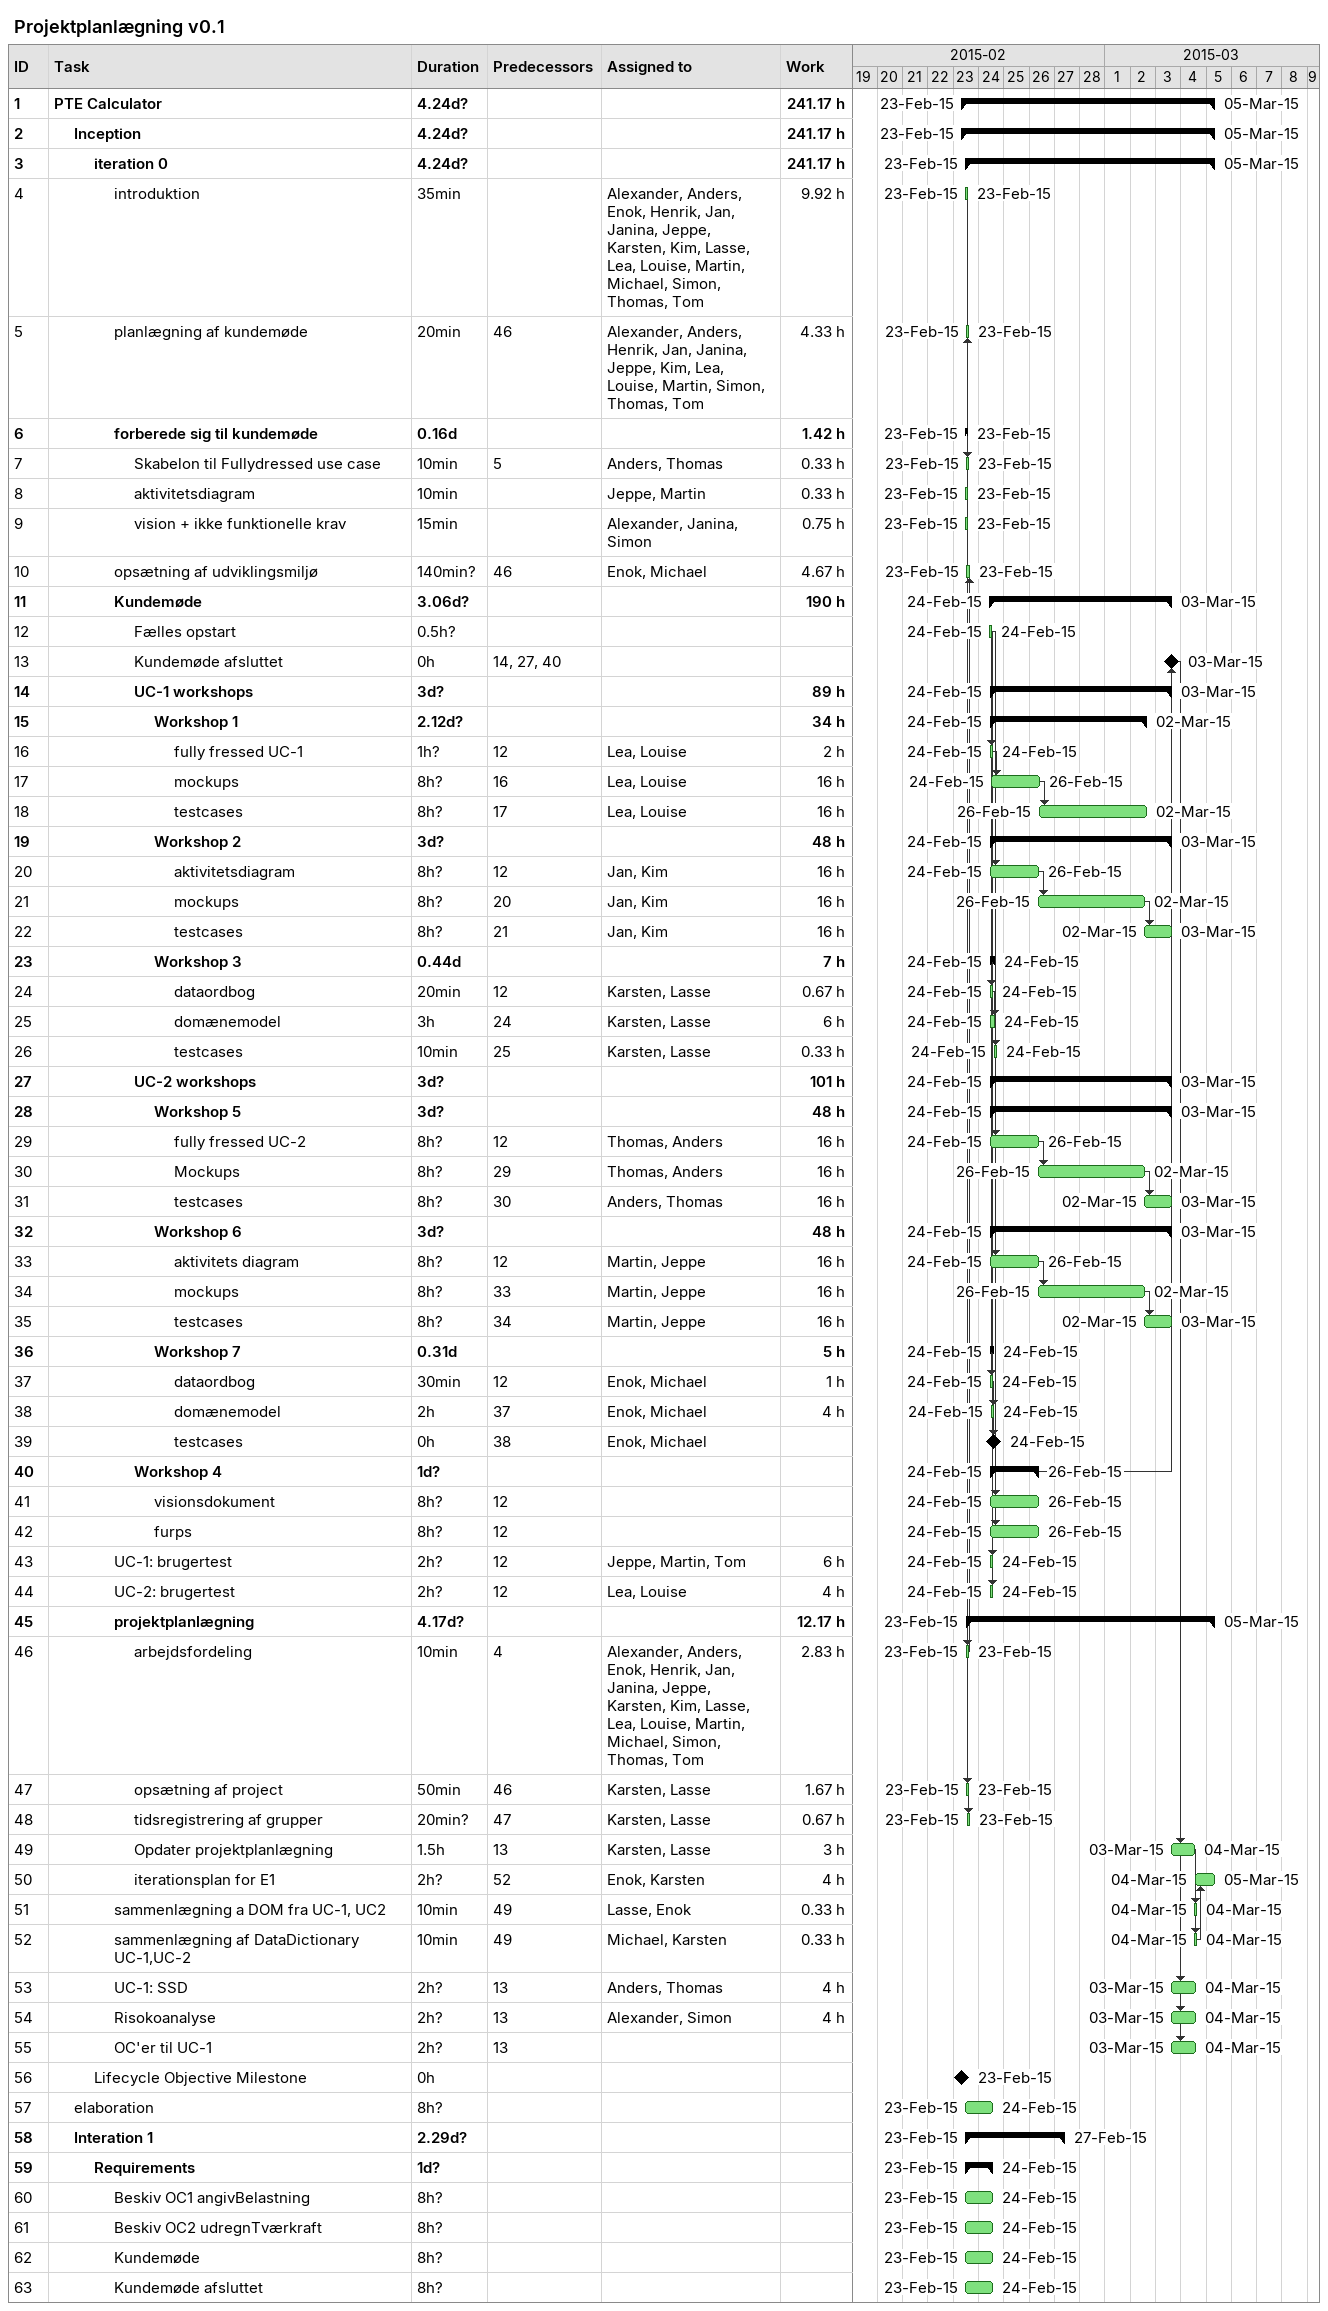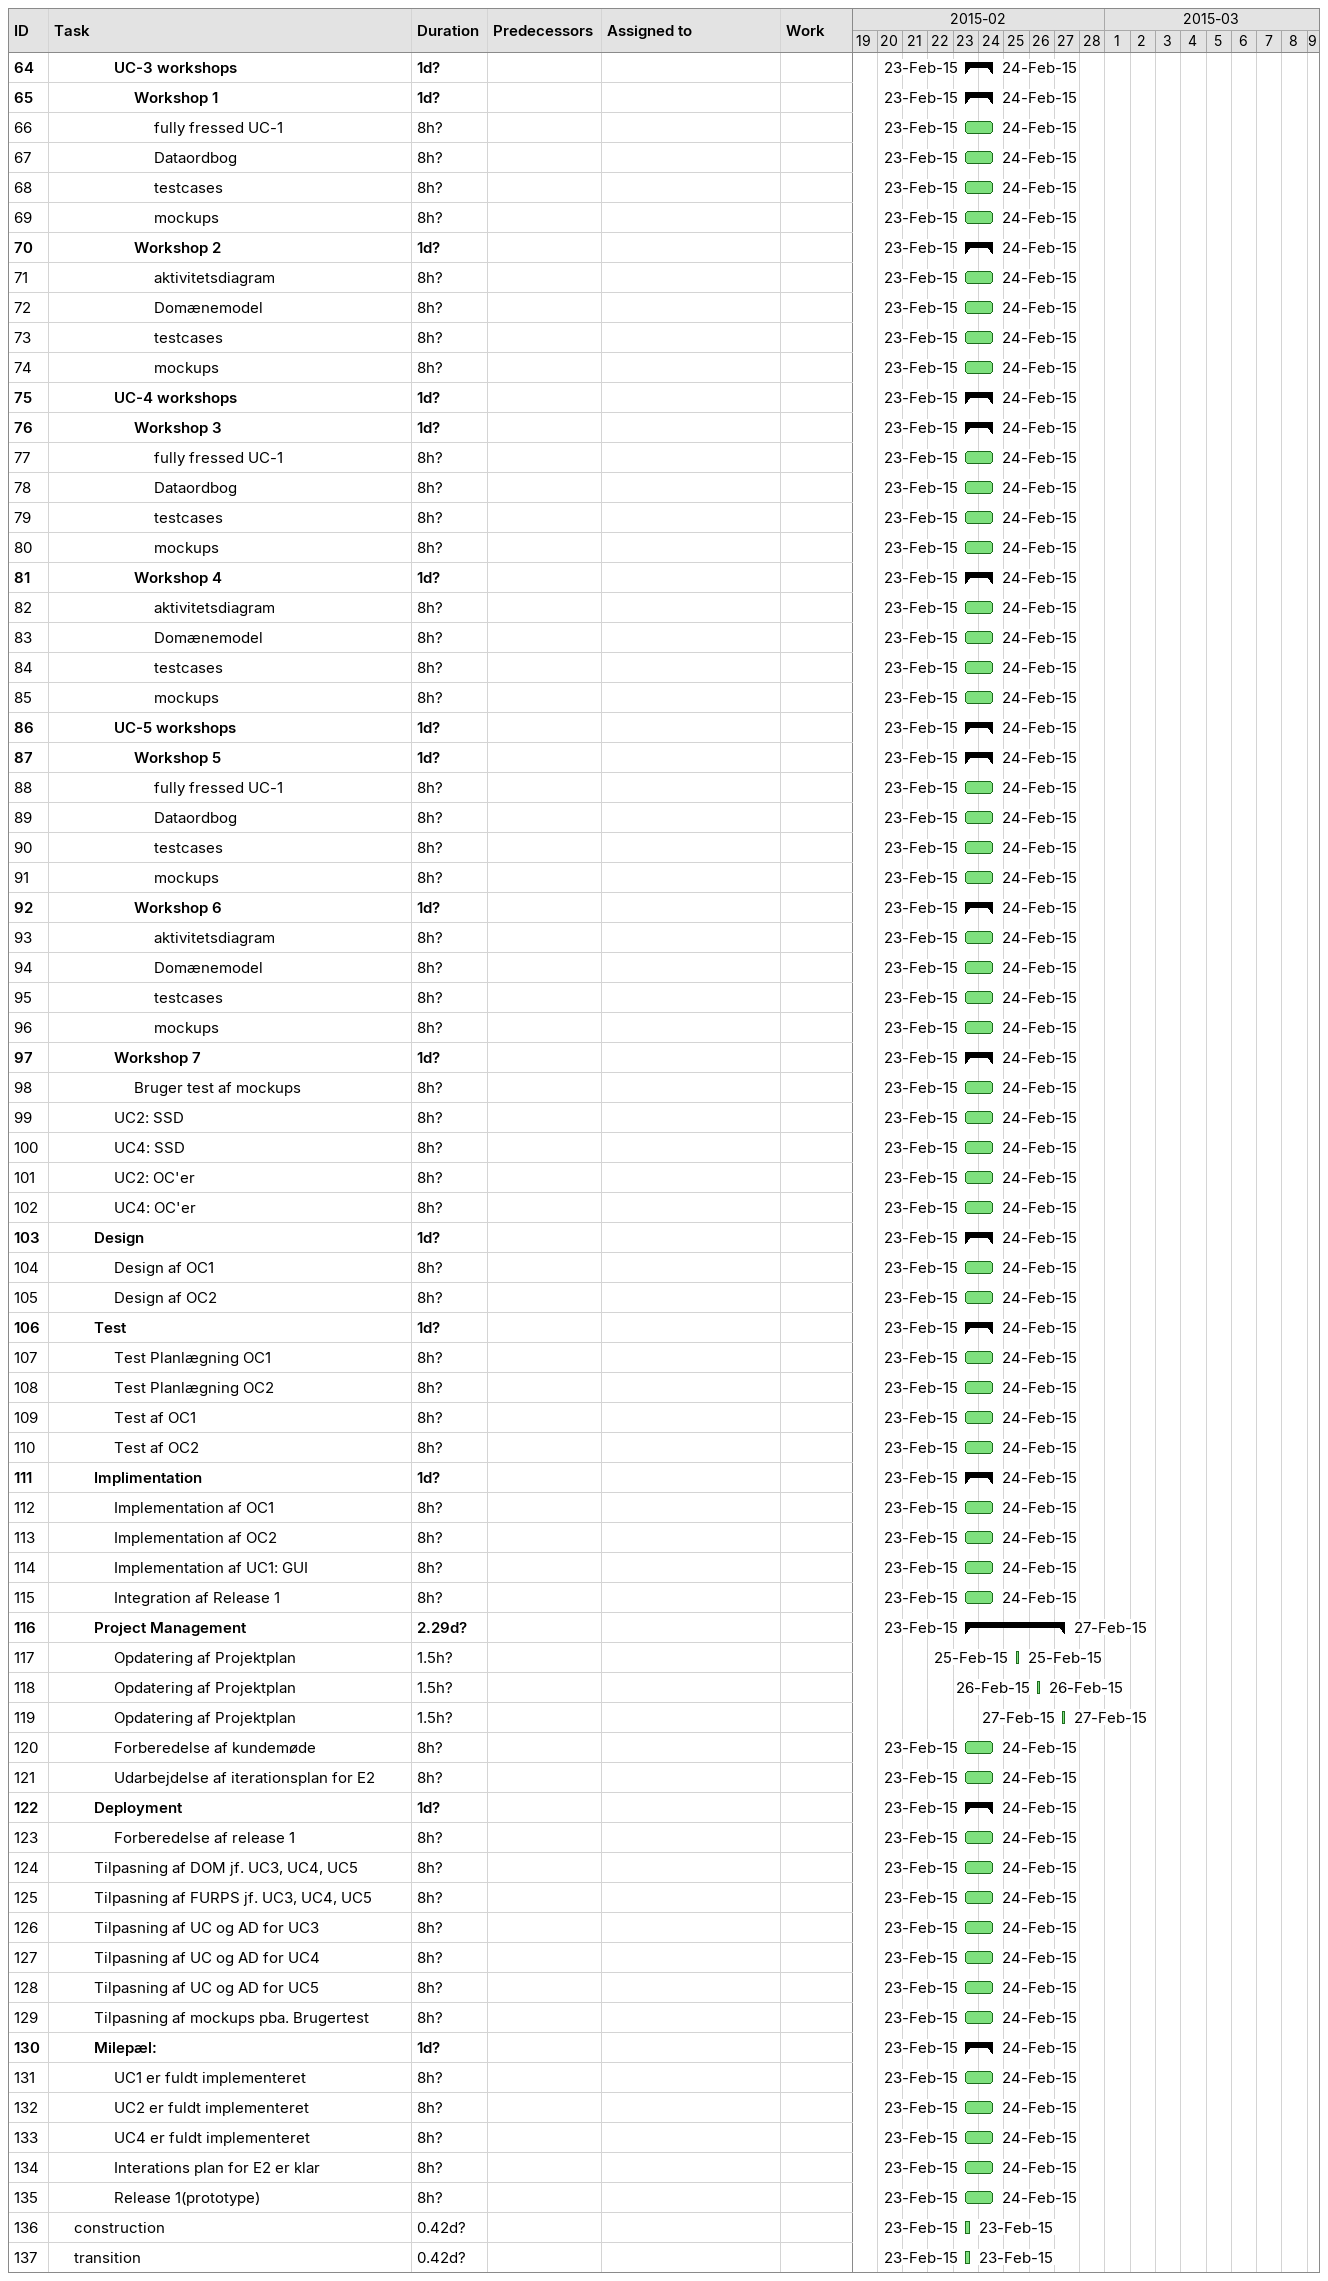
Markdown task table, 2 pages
Projektplanlægning v0.1

| ID | Level | Task | Duration | Start | Finish | Predecessors | Resources | Work (h) |
|---|---|---|---|---|---|---|---|---|
| 1 | 1 | **PTE Calculator** | 4.24d? | 2015-02-23 | 2015-03-05 |  |  | 241.17 |
| 2 | 2 | **Inception** | 4.24d? | 2015-02-23 | 2015-03-05 |  |  | 241.17 |
| 3 | 3 | **iteration 0** | 4.24d? | 2015-02-23 | 2015-03-05 |  |  | 241.17 |
| 4 | 4 | introduktion | 35min | 2015-02-23 | 2015-02-23 |  | Alexander, Anders, Enok, Henrik, Jan, Janina, Jeppe, Karsten, Kim, Lasse, Lea, Louise, Martin, Michael, Simon, Thomas, Tom | 9.92 |
| 5 | 4 | planlægning af kundemøde | 20min | 2015-02-23 | 2015-02-23 | 46 | Alexander, Anders, Henrik, Jan, Janina, Jeppe, Kim, Lea, Louise, Martin, Simon, Thomas, Tom | 4.33 |
| 6 | 4 | **forberede sig til kundemøde** | 0.16d | 2015-02-23 | 2015-02-23 |  |  | 1.42 |
| 7 | 5 | Skabelon til Fullydressed use case | 10min | 2015-02-23 | 2015-02-23 | 5 | Anders, Thomas | 0.33 |
| 8 | 5 | aktivitetsdiagram | 10min | 2015-02-23 | 2015-02-23 |  | Jeppe, Martin | 0.33 |
| 9 | 5 | vision + ikke funktionelle krav | 15min | 2015-02-23 | 2015-02-23 |  | Alexander, Janina, Simon | 0.75 |
| 10 | 4 | opsætning af udviklingsmiljø | 140min? | 2015-02-23 | 2015-02-23 | 46 | Enok, Michael | 4.67 |
| 11 | 4 | **Kundemøde** | 3.06d? | 2015-02-24 | 2015-03-03 |  |  | 190 |
| 12 | 5 | Fælles opstart | 0.5h? | 2015-02-24 | 2015-02-24 |  |  |  |
| 13 | 5 | Kundemøde afsluttet | 0h | 2015-03-03 | 2015-03-03 | 14, 27, 40 |  |  |
| 14 | 5 | **UC-1 workshops** | 3d? | 2015-02-24 | 2015-03-03 |  |  | 89 |
| 15 | 6 | **Workshop 1** | 2.12d? | 2015-02-24 | 2015-03-02 |  |  | 34 |
| 16 | 7 | fully fressed UC-1 | 1h? | 2015-02-24 | 2015-02-24 | 12 | Lea, Louise | 2 |
| 17 | 7 | mockups | 8h? | 2015-02-24 | 2015-02-26 | 16 | Lea, Louise | 16 |
| 18 | 7 | testcases | 8h? | 2015-02-26 | 2015-03-02 | 17 | Lea, Louise | 16 |
| 19 | 6 | **Workshop 2** | 3d? | 2015-02-24 | 2015-03-03 |  |  | 48 |
| 20 | 7 | aktivitetsdiagram | 8h? | 2015-02-24 | 2015-02-26 | 12 | Jan, Kim | 16 |
| 21 | 7 | mockups | 8h? | 2015-02-26 | 2015-03-02 | 20 | Jan, Kim | 16 |
| 22 | 7 | testcases | 8h? | 2015-03-02 | 2015-03-03 | 21 | Jan, Kim | 16 |
| 23 | 6 | **Workshop 3** | 0.44d | 2015-02-24 | 2015-02-24 |  |  | 7 |
| 24 | 7 | dataordbog | 20min | 2015-02-24 | 2015-02-24 | 12 | Karsten, Lasse | 0.67 |
| 25 | 7 | domænemodel | 3h | 2015-02-24 | 2015-02-24 | 24 | Karsten, Lasse | 6 |
| 26 | 7 | testcases | 10min | 2015-02-24 | 2015-02-24 | 25 | Karsten, Lasse | 0.33 |
| 27 | 5 | **UC-2 workshops** | 3d? | 2015-02-24 | 2015-03-03 |  |  | 101 |
| 28 | 6 | **Workshop 5** | 3d? | 2015-02-24 | 2015-03-03 |  |  | 48 |
| 29 | 7 | fully fressed UC-2 | 8h? | 2015-02-24 | 2015-02-26 | 12 | Thomas, Anders | 16 |
| 30 | 7 | Mockups | 8h? | 2015-02-26 | 2015-03-02 | 29 | Thomas, Anders | 16 |
| 31 | 7 | testcases | 8h? | 2015-03-02 | 2015-03-03 | 30 | Anders, Thomas | 16 |
| 32 | 6 | **Workshop 6** | 3d? | 2015-02-24 | 2015-03-03 |  |  | 48 |
| 33 | 7 | aktivitets diagram | 8h? | 2015-02-24 | 2015-02-26 | 12 | Martin, Jeppe | 16 |
| 34 | 7 | mockups | 8h? | 2015-02-26 | 2015-03-02 | 33 | Martin, Jeppe | 16 |
| 35 | 7 | testcases | 8h? | 2015-03-02 | 2015-03-03 | 34 | Martin, Jeppe | 16 |
| 36 | 6 | **Workshop 7** | 0.31d | 2015-02-24 | 2015-02-24 |  |  | 5 |
| 37 | 7 | dataordbog | 30min | 2015-02-24 | 2015-02-24 | 12 | Enok, Michael | 1 |
| 38 | 7 | domænemodel | 2h | 2015-02-24 | 2015-02-24 | 37 | Enok, Michael | 4 |
| 39 | 7 | testcases | 0h | 2015-02-24 | 2015-02-24 | 38 | Enok, Michael |  |
| 40 | 5 | **Workshop 4** | 1d? | 2015-02-24 | 2015-02-26 |  |  |  |
| 41 | 6 | visionsdokument | 8h? | 2015-02-24 | 2015-02-26 | 12 |  |  |
| 42 | 6 | furps | 8h? | 2015-02-24 | 2015-02-26 | 12 |  |  |
| 43 | 4 | UC-1: brugertest | 2h? | 2015-02-24 | 2015-02-24 | 12 | Jeppe, Martin, Tom | 6 |
| 44 | 4 | UC-2: brugertest | 2h? | 2015-02-24 | 2015-02-24 | 12 | Lea, Louise | 4 |
| 45 | 4 | **projektplanlægning** | 4.17d? | 2015-02-23 | 2015-03-05 |  |  | 12.17 |
| 46 | 5 | arbejdsfordeling | 10min | 2015-02-23 | 2015-02-23 | 4 | Alexander, Anders, Enok, Henrik, Jan, Janina, Jeppe, Karsten, Kim, Lasse, Lea, Louise, Martin, Michael, Simon, Thomas, Tom | 2.83 |
| 47 | 5 | opsætning af project | 50min | 2015-02-23 | 2015-02-23 | 46 | Karsten, Lasse | 1.67 |
| 48 | 5 | tidsregistrering af grupper | 20min? | 2015-02-23 | 2015-02-23 | 47 | Karsten, Lasse | 0.67 |
| 49 | 5 | Opdater projektplanlægning | 1.5h | 2015-03-03 | 2015-03-04 | 13 | Karsten, Lasse | 3 |
| 50 | 5 | iterationsplan for E1 | 2h? | 2015-03-04 | 2015-03-05 | 52 | Enok, Karsten | 4 |
| 51 | 4 | sammenlægning a DOM fra UC-1, UC2 | 10min | 2015-03-04 | 2015-03-04 | 49 | Lasse, Enok | 0.33 |
| 52 | 4 | sammenlægning af DataDictionary UC-1,UC-2 | 10min | 2015-03-04 | 2015-03-04 | 49 | Michael, Karsten | 0.33 |
| 53 | 4 | UC-1: SSD | 2h? | 2015-03-03 | 2015-03-04 | 13 | Anders, Thomas | 4 |
| 54 | 4 | Risokoanalyse | 2h? | 2015-03-03 | 2015-03-04 | 13 | Alexander, Simon | 4 |
| 55 | 4 | OC'er til UC-1 | 2h? | 2015-03-03 | 2015-03-04 | 13 |  |  |
| 56 | 3 | Lifecycle Objective Milestone | 0h | 2015-02-23 | 2015-02-23 |  |  |  |
| 57 | 2 | elaboration | 8h? | 2015-02-23 | 2015-02-24 |  |  |  |
| 58 | 2 | **Interation 1** | 2.29d? | 2015-02-23 | 2015-02-27 |  |  |  |
| 59 | 3 | **Requirements** | 1d? | 2015-02-23 | 2015-02-24 |  |  |  |
| 60 | 4 | Beskiv OC1 angivBelastning | 8h? | 2015-02-23 | 2015-02-24 |  |  |  |
| 61 | 4 | Beskiv OC2 udregnTværkraft | 8h? | 2015-02-23 | 2015-02-24 |  |  |  |
| 62 | 4 | Kundemøde | 8h? | 2015-02-23 | 2015-02-24 |  |  |  |
| 63 | 4 | Kundemøde afsluttet | 8h? | 2015-02-23 | 2015-02-24 |  |  |  |
| 64 | 4 | **UC-3 workshops** | 1d? | 2015-02-23 | 2015-02-24 |  |  |  |
| 65 | 5 | **Workshop 1** | 1d? | 2015-02-23 | 2015-02-24 |  |  |  |
| 66 | 6 | fully fressed UC-1 | 8h? | 2015-02-23 | 2015-02-24 |  |  |  |
| 67 | 6 | Dataordbog | 8h? | 2015-02-23 | 2015-02-24 |  |  |  |
| 68 | 6 | testcases | 8h? | 2015-02-23 | 2015-02-24 |  |  |  |
| 69 | 6 | mockups | 8h? | 2015-02-23 | 2015-02-24 |  |  |  |
| 70 | 5 | **Workshop 2** | 1d? | 2015-02-23 | 2015-02-24 |  |  |  |
| 71 | 6 | aktivitetsdiagram | 8h? | 2015-02-23 | 2015-02-24 |  |  |  |
| 72 | 6 | Domænemodel | 8h? | 2015-02-23 | 2015-02-24 |  |  |  |
| 73 | 6 | testcases | 8h? | 2015-02-23 | 2015-02-24 |  |  |  |
| 74 | 6 | mockups | 8h? | 2015-02-23 | 2015-02-24 |  |  |  |
| 75 | 4 | **UC-4 workshops** | 1d? | 2015-02-23 | 2015-02-24 |  |  |  |
| 76 | 5 | **Workshop 3** | 1d? | 2015-02-23 | 2015-02-24 |  |  |  |
| 77 | 6 | fully fressed UC-1 | 8h? | 2015-02-23 | 2015-02-24 |  |  |  |
| 78 | 6 | Dataordbog | 8h? | 2015-02-23 | 2015-02-24 |  |  |  |
| 79 | 6 | testcases | 8h? | 2015-02-23 | 2015-02-24 |  |  |  |
| 80 | 6 | mockups | 8h? | 2015-02-23 | 2015-02-24 |  |  |  |
| 81 | 5 | **Workshop 4** | 1d? | 2015-02-23 | 2015-02-24 |  |  |  |
| 82 | 6 | aktivitetsdiagram | 8h? | 2015-02-23 | 2015-02-24 |  |  |  |
| 83 | 6 | Domænemodel | 8h? | 2015-02-23 | 2015-02-24 |  |  |  |
| 84 | 6 | testcases | 8h? | 2015-02-23 | 2015-02-24 |  |  |  |
| 85 | 6 | mockups | 8h? | 2015-02-23 | 2015-02-24 |  |  |  |
| 86 | 4 | **UC-5 workshops** | 1d? | 2015-02-23 | 2015-02-24 |  |  |  |
| 87 | 5 | **Workshop 5** | 1d? | 2015-02-23 | 2015-02-24 |  |  |  |
| 88 | 6 | fully fressed UC-1 | 8h? | 2015-02-23 | 2015-02-24 |  |  |  |
| 89 | 6 | Dataordbog | 8h? | 2015-02-23 | 2015-02-24 |  |  |  |
| 90 | 6 | testcases | 8h? | 2015-02-23 | 2015-02-24 |  |  |  |
| 91 | 6 | mockups | 8h? | 2015-02-23 | 2015-02-24 |  |  |  |
| 92 | 5 | **Workshop 6** | 1d? | 2015-02-23 | 2015-02-24 |  |  |  |
| 93 | 6 | aktivitetsdiagram | 8h? | 2015-02-23 | 2015-02-24 |  |  |  |
| 94 | 6 | Domænemodel | 8h? | 2015-02-23 | 2015-02-24 |  |  |  |
| 95 | 6 | testcases | 8h? | 2015-02-23 | 2015-02-24 |  |  |  |
| 96 | 6 | mockups | 8h? | 2015-02-23 | 2015-02-24 |  |  |  |
| 97 | 4 | **Workshop 7** | 1d? | 2015-02-23 | 2015-02-24 |  |  |  |
| 98 | 5 | Bruger test af mockups | 8h? | 2015-02-23 | 2015-02-24 |  |  |  |
| 99 | 4 | UC2: SSD | 8h? | 2015-02-23 | 2015-02-24 |  |  |  |
| 100 | 4 | UC4: SSD | 8h? | 2015-02-23 | 2015-02-24 |  |  |  |
| 101 | 4 | UC2: OC'er | 8h? | 2015-02-23 | 2015-02-24 |  |  |  |
| 102 | 4 | UC4: OC'er | 8h? | 2015-02-23 | 2015-02-24 |  |  |  |
| 103 | 3 | **Design** | 1d? | 2015-02-23 | 2015-02-24 |  |  |  |
| 104 | 4 | Design af OC1 | 8h? | 2015-02-23 | 2015-02-24 |  |  |  |
| 105 | 4 | Design af OC2 | 8h? | 2015-02-23 | 2015-02-24 |  |  |  |
| 106 | 3 | **Test** | 1d? | 2015-02-23 | 2015-02-24 |  |  |  |
| 107 | 4 | Test Planlægning OC1 | 8h? | 2015-02-23 | 2015-02-24 |  |  |  |
| 108 | 4 | Test Planlægning OC2 | 8h? | 2015-02-23 | 2015-02-24 |  |  |  |
| 109 | 4 | Test af OC1 | 8h? | 2015-02-23 | 2015-02-24 |  |  |  |
| 110 | 4 | Test af OC2 | 8h? | 2015-02-23 | 2015-02-24 |  |  |  |
| 111 | 3 | **Implimentation** | 1d? | 2015-02-23 | 2015-02-24 |  |  |  |
| 112 | 4 | Implementation af OC1 | 8h? | 2015-02-23 | 2015-02-24 |  |  |  |
| 113 | 4 | Implementation af OC2 | 8h? | 2015-02-23 | 2015-02-24 |  |  |  |
| 114 | 4 | Implementation af UC1: GUI | 8h? | 2015-02-23 | 2015-02-24 |  |  |  |
| 115 | 4 | Integration af Release 1 | 8h? | 2015-02-23 | 2015-02-24 |  |  |  |
| 116 | 3 | **Project Management** | 2.29d? | 2015-02-23 | 2015-02-27 |  |  |  |
| 117 | 4 | Opdatering af Projektplan | 1.5h? | 2015-02-25 | 2015-02-25 |  |  |  |
| 118 | 4 | Opdatering af Projektplan | 1.5h? | 2015-02-26 | 2015-02-26 |  |  |  |
| 119 | 4 | Opdatering af Projektplan | 1.5h? | 2015-02-27 | 2015-02-27 |  |  |  |
| 120 | 4 | Forberedelse af kundemøde | 8h? | 2015-02-23 | 2015-02-24 |  |  |  |
| 121 | 4 | Udarbejdelse af iterationsplan for E2 | 8h? | 2015-02-23 | 2015-02-24 |  |  |  |
| 122 | 3 | **Deployment** | 1d? | 2015-02-23 | 2015-02-24 |  |  |  |
| 123 | 4 | Forberedelse af release 1 | 8h? | 2015-02-23 | 2015-02-24 |  |  |  |
| 124 | 3 | Tilpasning af DOM jf. UC3, UC4, UC5 | 8h? | 2015-02-23 | 2015-02-24 |  |  |  |
| 125 | 3 | Tilpasning af FURPS jf. UC3, UC4, UC5 | 8h? | 2015-02-23 | 2015-02-24 |  |  |  |
| 126 | 3 | Tilpasning af UC og AD for UC3 | 8h? | 2015-02-23 | 2015-02-24 |  |  |  |
| 127 | 3 | Tilpasning af UC og AD for UC4 | 8h? | 2015-02-23 | 2015-02-24 |  |  |  |
| 128 | 3 | Tilpasning af UC og AD for UC5 | 8h? | 2015-02-23 | 2015-02-24 |  |  |  |
| 129 | 3 | Tilpasning af mockups pba. Brugertest | 8h? | 2015-02-23 | 2015-02-24 |  |  |  |
| 130 | 3 | **Milepæl:** | 1d? | 2015-02-23 | 2015-02-24 |  |  |  |
| 131 | 4 | UC1 er fuldt implementeret | 8h? | 2015-02-23 | 2015-02-24 |  |  |  |
| 132 | 4 | UC2 er fuldt implementeret | 8h? | 2015-02-23 | 2015-02-24 |  |  |  |
| 133 | 4 | UC4 er fuldt implementeret | 8h? | 2015-02-23 | 2015-02-24 |  |  |  |
| 134 | 4 | Interations plan for E2 er klar | 8h? | 2015-02-23 | 2015-02-24 |  |  |  |
| 135 | 4 | Release 1(prototype) | 8h? | 2015-02-23 | 2015-02-24 |  |  |  |
| 136 | 2 | construction | 0.42d? | 2015-02-23 | 2015-02-23 |  |  |  |
| 137 | 2 | transition | 0.42d? | 2015-02-23 | 2015-02-23 |  |  |  |
